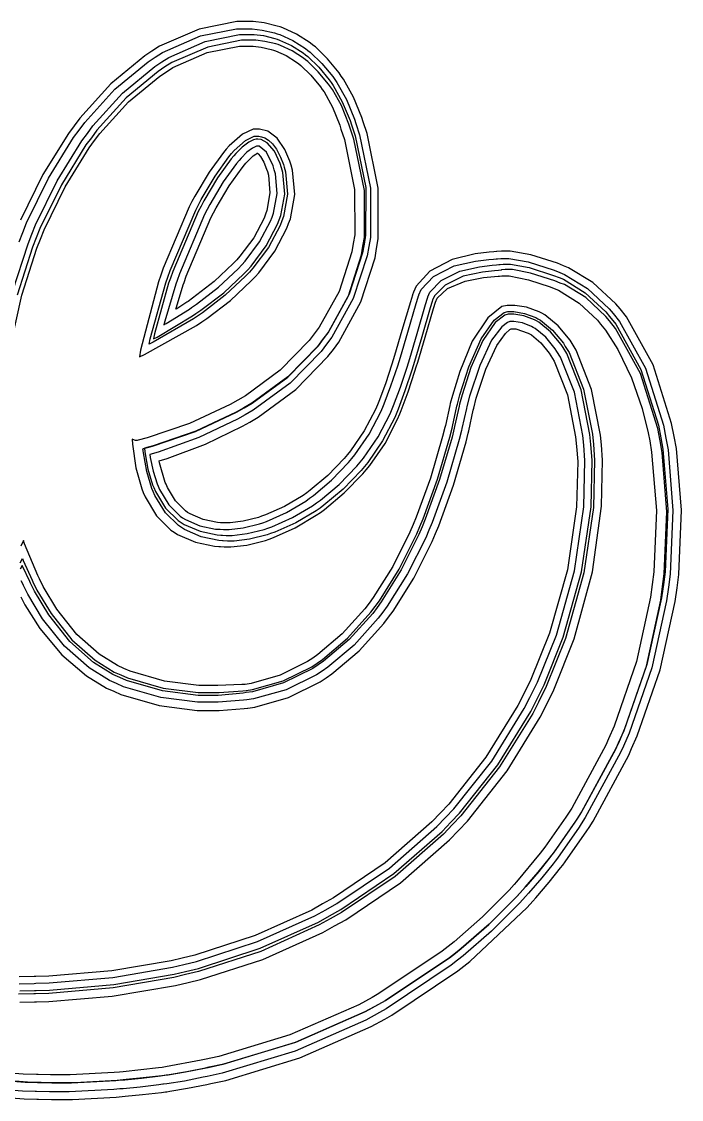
# Model space of a CAD drawing. Extents: x 44 to 312, y 46 to 304.
# Drawn here: x 247.5 to 312, y 58 to 163.5 of the extents above; entities that cross this region are included whole.
import ezdxf

# ---------------------------------------------------------------- set-up
doc = ezdxf.new("R2010")
doc.units = 0
doc.header["$MEASUREMENT"] = 0

msp = doc.modelspace()

# ---------------------------------------------------------------- linework, layer by layer
at = {"color": 7}
for points in [[(241.423, 58.5929), (247.711, 58.094), (248.955, 58.0679), (249.104, 58.0595), (250.394, 58.0319), (250.825, 58.0319), (252.439, 58.0319), (256.698, 58.2704), (257.281, 58.3145), (257.598, 58.342), (259.282, 58.5047), (261.142, 58.7209), (261.549, 58.7735), (261.575, 58.7735), (261.634, 58.7735), (261.655, 58.7735), (261.972, 58.8271), (263.701, 59.1263), (265.57, 59.4953), (265.958, 59.5835), (267.432, 59.8921), (274.664, 62.0931), (281.648, 65.1591), (282.998, 65.8992), (283.668, 66.2795), (290.116, 70.5997), (290.725, 71.0847), (291.288, 71.5257), (296.897, 76.8092), (297.462, 77.4347), (297.753, 77.7614), (299.058, 79.2787), (300.186, 80.6898), (300.39, 80.9625), (300.619, 81.2631), (302.762, 84.322), (302.966, 84.6307), (303.371, 85.266), (306.846, 91.7056), (307.129, 92.3576), (307.684, 93.6103), (309.92, 100.066), (311.397, 106.733), (311.573, 108.09), (311.74, 109.379), (312, 115.668), (311.501, 121.71), (311.29, 122.873), (311.044, 124.17), (309.228, 129.898), (306.634, 134.585), (305.999, 135.36), (305.584, 135.864), (303.349, 137.94), (300.954, 139.401), (300.46, 139.594), (299.878, 139.832), (297.264, 140.658), (295.242, 141.005), (294.569, 141.005), (294.401, 141.005), (293.952, 140.98), (293.9, 140.971), (293.652, 140.935), (293.195, 140.902), (291.831, 140.746), (289.573, 140.208), (287.386, 139.055), (286.039, 137.593), (285.786, 137.018), (285.776, 136.992), (285.688, 136.729), (285.68, 136.701), (285.494, 136.067), (284.664, 133.241), (283.942, 130.82), (283.81, 130.387), (283.686, 129.973), (283.046, 128.036), (282.39, 126.296), (282.258, 125.978), (282.072, 125.537), (280.966, 123.424), (279.629, 121.471), (279.33, 121.109), (279.021, 120.74), (277.402, 119.068), (275.696, 117.625), (275.343, 117.369), (274.99, 117.122), (273.177, 116.052), (271.312, 115.208), (270.933, 115.076), (270.625, 114.971), (269.133, 114.601), (267.865, 114.44), (267.442, 114.44), (267.309, 114.44), (267.012, 114.44), (266.912, 114.44), (266.62, 114.458), (265.227, 114.755), (263.938, 115.316), (263.701, 115.465), (263.481, 115.606), (262.511, 116.576), (261.717, 117.899), (261.585, 118.217), (261.513, 118.384), (260.959, 120.299), (260.915, 120.51), (261.691, 120.74), (265.46, 122.145), (269.072, 123.887), (269.769, 124.284), (270.589, 124.761), (274.297, 127.489), (277.424, 130.696), (277.953, 131.41), (278.5, 132.125), (280.653, 136.046), (282.028, 140.371), (282.186, 141.288), (282.345, 142.214), (282.341, 147.176), (281.26, 152.542), (280.881, 153.671), (280.739, 154.103), (279.925, 156.096), (278.951, 157.842), (278.73, 158.151), (278.518, 158.459), (277.388, 159.84), (276.189, 160.991), (275.942, 161.183), (275.686, 161.388), (274.363, 162.238), (273.006, 162.859), (272.733, 162.947), (272.469, 163.036), (271.18, 163.344), (270.095, 163.477), (269.735, 163.477), (268.507, 163.477), (264.826, 162.746), (260.949, 161.061), (260.21, 160.584), (259.504, 160.127), (256.173, 157.384), (253.144, 154.041), (252.589, 153.282), (252.042, 152.542), (249.532, 148.503), (247.359, 144.04)], [(247.209, 141.913), (247.58, 142.839), (247.949, 143.775), (250.08, 148.154), (252.543, 152.127), (253.082, 152.859), (253.629, 153.6), (256.592, 156.872), (259.837, 159.544), (260.526, 159.985), (261.24, 160.444), (264.962, 162.067), (268.487, 162.771), (269.663, 162.771), (269.994, 162.771), (270.99, 162.644), (272.194, 162.358), (272.451, 162.278), (272.705, 162.199), (273.976, 161.626), (275.211, 160.841), (275.449, 160.654), (275.686, 160.47), (276.824, 159.385), (277.891, 158.09), (278.095, 157.798), (278.298, 157.507), (279.224, 155.845), (280.009, 153.917), (280.142, 153.494), (280.511, 152.392), (281.569, 147.176), (281.569, 142.364), (281.41, 141.464), (281.251, 140.574), (279.902, 136.393), (277.813, 132.6), (277.283, 131.903), (276.762, 131.215), (273.72, 128.104), (270.112, 125.448), (269.31, 124.99), (268.587, 124.576), (264.798, 122.772), (260.817, 121.339), (259.997, 121.109), (260.041, 120.828), (260.322, 119.495), (260.711, 118.27), (260.809, 118.04), (260.958, 117.687), (261.849, 116.21), (262.952, 115.103), (263.208, 114.935), (263.473, 114.768), (264.892, 114.146), (266.417, 113.824), (266.736, 113.807), (266.876, 113.807), (267.193, 113.771), (267.299, 113.771), (267.753, 113.771), (269.116, 113.935), (270.713, 114.326), (271.04, 114.44), (271.427, 114.583), (273.359, 115.456), (275.255, 116.575), (275.626, 116.84), (275.995, 117.104), (277.781, 118.609), (279.444, 120.341), (279.753, 120.72), (280.061, 121.101), (281.441, 123.125), (282.593, 125.308), (282.787, 125.765), (282.92, 126.083), (283.581, 127.843), (284.243, 129.796), (284.375, 130.211), (284.507, 130.643), (285.229, 133.077), (286.057, 135.9), (286.243, 136.525), (286.252, 136.543), (286.305, 136.719), (286.315, 136.737), (286.547, 137.249), (287.763, 138.544), (289.753, 139.569), (291.851, 140.051), (293.175, 140.197), (293.617, 140.229), (293.864, 140.265), (294.013, 140.265), (294.35, 140.299), (294.463, 140.299), (295.103, 140.299), (297.021, 139.956), (299.543, 139.154), (300.108, 138.924), (300.565, 138.739), (302.824, 137.35), (304.94, 135.378), (305.329, 134.902), (305.947, 134.144), (308.472, 129.571), (310.242, 123.993), (310.48, 122.731), (310.691, 121.584), (311.172, 115.632), (310.894, 109.433), (310.727, 108.162), (310.551, 106.821), (309.09, 100.239), (306.873, 93.8484), (306.317, 92.6042), (306.035, 91.9702), (302.595, 85.6107), (302.19, 84.9835), (301.986, 84.6748), (299.869, 81.6419), (299.649, 81.3513), (299.446, 81.0867), (298.334, 79.7017), (297.047, 78.2119), (296.756, 77.8937), (296.192, 77.2763), (293.423, 74.494), (290.653, 72.0824), (290.09, 71.6499), (289.48, 71.1743), (283.13, 66.905), (282.469, 66.5346), (281.128, 65.8026), (274.209, 62.7641), (267.061, 60.5896), (265.606, 60.289), (265.227, 60.2008), (263.379, 59.8357), (261.655, 59.5574), (261.338, 59.5133), (261.268, 59.5133), (260.871, 59.461), (259.049, 59.2448), (257.386, 59.0822), (257.069, 59.0543), (256.486, 59.0102), (252.108, 58.7735), (250.649, 58.7735), (250.18, 58.7735), (248.927, 58.7996), (248.779, 58.8077), (247.552, 58.8352), (241.33, 59.3164)], [(246.582, 137.042), (248.091, 141.746), (248.462, 142.663), (248.831, 143.581), (250.926, 147.894), (253.355, 151.819), (253.894, 152.54), (254.431, 153.264), (257.33, 156.471), (260.49, 159.095), (261.162, 159.526), (261.849, 159.967), (265.416, 161.528), (268.786, 162.208), (269.911, 162.208), (270.214, 162.208), (271.126, 162.097), (272.22, 161.829), (272.451, 161.749), (272.688, 161.67), (273.856, 161.137), (275.007, 160.408), (275.237, 160.231), (275.457, 160.055), (276.528, 159.02), (277.548, 157.789), (277.742, 157.515), (277.935, 157.234), (278.821, 155.637), (279.585, 153.795), (279.717, 153.388), (280.078, 152.313), (281.114, 147.233), (281.11, 142.576), (280.952, 141.71), (280.802, 140.847), (279.501, 136.795), (277.478, 133.112), (276.967, 132.432), (276.463, 131.763), (273.508, 128.734), (269.989, 126.146), (269.205, 125.695), (268.446, 125.264), (264.495, 123.402), (260.332, 121.965), (259.468, 121.744), (259.503, 121.383), (259.807, 119.689), (260.27, 118.172), (260.386, 117.898), (260.544, 117.511), (261.539, 115.883), (262.783, 114.662), (263.066, 114.476), (263.357, 114.292), (264.913, 113.608), (266.594, 113.26), (266.947, 113.242), (267.105, 113.242), (267.462, 113.206), (267.582, 113.206), (268.066, 113.206), (269.518, 113.388), (271.188, 113.797), (271.533, 113.911), (271.938, 114.053), (273.953, 114.961), (275.915, 116.116), (276.295, 116.381), (276.683, 116.655), (278.522, 118.203), (280.238, 119.98), (280.565, 120.367), (280.89, 120.756), (282.333, 122.847), (283.509, 125.113), (283.704, 125.589), (283.836, 125.916), (284.51, 127.701), (285.167, 129.682), (285.291, 130.105), (285.423, 130.529), (286.145, 132.945), (286.975, 135.785), (287.161, 136.419), (287.161, 136.419), (287.197, 136.526), (287.197, 136.561), (287.401, 137.011), (288.496, 138.143), (290.322, 139.052), (292.261, 139.493), (293.489, 139.633), (293.9, 139.664), (294.146, 139.7), (294.279, 139.7), (294.577, 139.736), (294.676, 139.736), (295.279, 139.736), (297.091, 139.414), (299.499, 138.65), (300.038, 138.429), (300.469, 138.263), (302.599, 136.949), (304.606, 135.071), (304.976, 134.621), (305.576, 133.889), (308.023, 129.435), (309.747, 123.993), (309.985, 122.767), (310.188, 121.638), (310.665, 115.773), (310.399, 109.662), (310.232, 108.409), (310.056, 107.086), (308.618, 100.578), (306.44, 94.2813), (305.894, 93.0631), (305.62, 92.4373), (302.234, 86.166), (301.837, 85.5486), (301.643, 85.2399), (299.552, 82.2427), (299.332, 81.9506), (299.128, 81.686), (298.035, 80.319), (296.765, 78.8472), (296.474, 78.529), (295.918, 77.9212), (293.181, 75.1777), (290.459, 72.7879), (289.913, 72.3554), (289.312, 71.888), (283.015, 67.6811), (282.363, 67.3104), (281.04, 66.5882), (274.209, 63.5896), (267.149, 61.437), (265.712, 61.1367), (265.332, 61.0581), (263.489, 60.6958), (261.787, 60.4051), (261.479, 60.361), (261.479, 60.361), (261.452, 60.361), (261.444, 60.361), (261.038, 60.3084), (259.198, 60.0922), (257.554, 59.9295), (257.245, 59.902), (256.672, 59.8579), (252.339, 59.6194), (250.895, 59.6194), (250.427, 59.6194), (249.175, 59.647), (249.025, 59.6554), (247.808, 59.6815), (241.635, 60.1624)], [(247.235, 69.3568), (248.672, 69.3829), (248.849, 69.391), (250.146, 69.427), (256.372, 69.9657), (262.21, 70.9605), (263.313, 71.2251), (264.556, 71.5257), (270.541, 73.4716), (276.155, 75.9975), (277.213, 76.5888), (278.306, 77.1881), (283.439, 80.6676), (288.078, 84.7288), (288.925, 85.6188), (289.745, 86.4747), (293.449, 91.1366), (296.624, 96.2738), (297.179, 97.3667), (297.924, 98.8427), (299.771, 103.462), (301.541, 109.75), (302.443, 116.01), (302.558, 120.531), (302.437, 122.025), (302.357, 122.979), (301.527, 127.22), (300.168, 130.652), (299.825, 131.197), (299.657, 131.462), (298.727, 132.606), (297.708, 133.448), (297.498, 133.562), (297.33, 133.66), (296.444, 133.99), (295.593, 134.126), (295.311, 134.126), (295.283, 134.126), (295.224, 134.126), (295.205, 134.126), (294.992, 134.047), (294.433, 133.61), (293.435, 132.297), (292.272, 129.826), (291.274, 126.846), (291.006, 125.835), (290.962, 125.625), (290.521, 123.658), (290.477, 123.472), (290.264, 122.6), (289.048, 118.407), (287.619, 114.476), (287.302, 113.735), (286.983, 112.977), (285.215, 109.449), (283.218, 106.276), (282.787, 105.693), (282.346, 105.102), (279.981, 102.474), (277.406, 100.305), (276.86, 99.9423), (276.304, 99.5634), (273.331, 98.0955), (270.148, 97.2083), (269.486, 97.1201), (269.168, 97.0855), (266.682, 96.9077), (265.854, 96.9077), (264.656, 96.9077), (261.064, 97.3585), (257.43, 98.4084), (256.752, 98.7076), (256.049, 99.0191), (254.074, 100.247), (251.657, 102.368), (249.513, 105.058), (248.059, 107.465), (247.65, 108.303), (247.632, 108.347), (247.42, 108.752)], [(247.27, 68.6513), (248.708, 68.6774), (248.885, 68.6855), (250.19, 68.7215), (256.464, 69.2644), (262.369, 70.2829), (263.489, 70.5556), (264.75, 70.8561), (270.805, 72.8225), (276.49, 75.3883), (277.566, 75.9876), (278.676, 76.5969), (283.88, 80.1261), (288.589, 84.2518), (289.454, 85.1598), (290.282, 86.0337), (294.043, 90.7796), (297.258, 95.9817), (297.815, 97.0841), (298.566, 98.5806), (300.437, 103.265), (302.237, 109.644), (303.157, 115.997), (303.27, 120.583), (303.142, 122.097), (303.054, 123.077), (302.193, 127.451), (300.787, 131.013), (300.426, 131.586), (300.24, 131.878), (299.198, 133.13), (298.052, 134.064), (297.815, 134.196), (297.62, 134.302), (296.584, 134.691), (295.602, 134.867), (295.275, 134.867), (295.221, 134.867), (295.101, 134.867), (295.063, 134.867), (294.714, 134.768), (293.792, 134.035), (292.576, 132.284), (291.411, 129.62), (290.543, 126.95), (290.3, 126.048), (290.256, 125.837), (289.815, 123.871), (289.771, 123.685), (289.559, 122.82), (288.346, 118.671), (286.941, 114.786), (286.632, 114.053), (286.323, 113.313), (284.585, 109.85), (282.636, 106.723), (282.222, 106.15), (281.798, 105.577), (279.505, 103.029), (277.001, 100.904), (276.472, 100.542), (275.933, 100.181), (273.088, 98.7735), (270.05, 97.9138), (269.416, 97.8256), (269.116, 97.7731), (266.694, 97.5431), (265.888, 97.5431), (265.888, 97.5431), (264.725, 97.5431), (261.24, 97.9897), (257.721, 99.0163), (257.069, 99.3069), (256.394, 99.6047), (254.496, 100.787), (252.178, 102.83), (250.118, 105.424), (248.716, 107.743), (248.32, 108.549), (248.249, 108.692), (247.57, 110.129), (247.51, 110.279), (247.305, 109.9)], [(247.367, 107.208), (247.784, 106.407), (249.246, 104.108), (251.389, 101.53), (253.796, 99.4805), (255.771, 98.2761), (256.469, 97.966), (257.165, 97.6574), (260.922, 96.5687), (264.62, 96.096), (265.854, 96.096), (266.78, 96.096), (269.24, 96.2738), (269.558, 96.3083), (269.592, 96.3083), (270.28, 96.4061), (273.579, 97.3406), (276.665, 98.8741), (277.247, 99.271), (277.811, 99.6516), (280.471, 101.904), (282.9, 104.599), (283.351, 105.198), (283.792, 105.789), (285.815, 109.026), (287.61, 112.616), (287.937, 113.382), (288.254, 114.142), (289.701, 118.132), (290.935, 122.353), (291.148, 123.226), (291.2, 123.43), (291.641, 125.448), (291.677, 125.659), (291.677, 125.659), (291.932, 126.623), (292.874, 129.467), (293.934, 131.776), (294.782, 132.967), (295.213, 133.35), (295.345, 133.42), (295.795, 133.42), (297.003, 133.007), (297.145, 132.927), (297.33, 132.822), (298.238, 132.063), (299.075, 131.022), (299.226, 130.774), (299.551, 130.255), (300.848, 126.957), (301.651, 122.847), (301.731, 121.921), (301.853, 120.454), (301.739, 116.01), (300.844, 109.852), (299.096, 103.659), (297.276, 99.1044), (296.546, 97.6492), (295.999, 96.5743), (292.87, 91.5074), (289.234, 86.9156), (288.432, 86.0778), (287.594, 85.1958), (283.02, 81.1925), (277.971, 77.7529), (276.895, 77.1521), (275.845, 76.5623), (270.31, 74.0572), (264.407, 72.1526), (263.172, 71.8605), (262.078, 71.5959), (256.287, 70.6176), (250.128, 70.098), (248.849, 70.0624), (248.672, 70.0539), (247.217, 70.0264)]]:
    msp.add_lwpolyline(points, dxfattribs=at)
at = {"color": 250}
for points in [[(241.878, 60.2326), (248.029, 59.7531), (249.238, 59.7256), (249.386, 59.7172), (250.65, 59.6896), (251.072, 59.6896), (252.65, 59.6896), (256.814, 59.9281), (257.387, 59.9722), (257.696, 59.9997), (259.34, 60.1624), (261.178, 60.3786), (261.585, 60.4312), (261.902, 60.4848), (263.608, 60.7797), (265.438, 61.1283), (265.818, 61.2069), (267.255, 61.5075), (274.293, 63.6418), (281.084, 66.6228), (282.399, 67.3446), (283.051, 67.7153), (289.312, 71.8965), (289.913, 72.3554), (290.459, 72.7879), (293.176, 75.1597), (295.892, 77.8852), (296.44, 78.4931), (296.721, 78.8113), (297.987, 80.2802), (299.093, 81.6254), (299.296, 81.8804), (299.516, 82.1711), (301.597, 85.1436), (301.801, 85.4424), (302.198, 86.0598), (305.584, 92.2955), (305.858, 92.921), (306.404, 94.1395), (308.579, 100.415), (309.994, 106.884), (310.162, 108.197), (310.32, 109.441), (310.581, 115.509), (310.118, 121.329), (309.915, 122.45), (309.685, 123.667), (307.987, 129.051), (305.566, 133.464), (304.976, 134.196), (304.614, 134.637), (302.652, 136.473), (300.567, 137.742), (300.144, 137.9), (299.615, 138.113), (297.237, 138.872), (295.474, 139.207), (294.886, 139.207), (294.754, 139.207), (294.401, 139.18), (294.357, 139.171), (294.11, 139.135), (293.715, 139.103), (292.531, 138.971), (290.657, 138.559), (288.896, 137.703), (287.846, 136.635), (287.654, 136.208), (287.654, 136.182), (287.62, 136.122), (287.62, 136.102), (287.434, 135.468), (286.592, 132.628), (285.873, 130.211), (285.75, 129.786), (285.618, 129.363), (284.956, 127.367), (284.295, 125.563), (284.163, 125.236), (283.959, 124.751), (282.76, 122.458), (281.313, 120.341), (280.988, 119.944), (280.661, 119.548), (278.911, 117.745), (277.035, 116.17), (276.648, 115.888), (276.26, 115.615), (274.271, 114.437), (272.229, 113.524), (271.815, 113.382), (271.463, 113.26), (269.747, 112.828), (268.254, 112.642), (267.758, 112.642), (267.599, 112.642), (267.176, 112.668), (267.123, 112.677), (266.761, 112.704), (265.019, 113.079), (263.401, 113.789), (263.102, 113.983), (262.81, 114.169), (261.523, 115.43), (260.481, 117.114), (260.314, 117.511), (260.19, 117.811), (259.701, 119.447), (259.372, 121.275), (259.328, 121.672), (259.344, 121.672), (259.388, 121.7), (259.398, 121.708), (260.262, 121.929), (264.463, 123.372), (268.472, 125.254), (269.24, 125.695), (270.015, 126.136), (273.495, 128.698), (276.427, 131.7), (276.931, 132.362), (277.432, 133.023), (279.417, 136.639), (280.697, 140.644), (280.847, 141.5), (280.996, 142.355), (280.983, 146.964), (279.965, 151.977), (279.612, 153.035), (279.48, 153.432), (278.734, 155.25), (277.865, 156.819), (277.672, 157.092), (277.478, 157.366), (276.48, 158.574), (275.448, 159.571), (275.237, 159.738), (275.016, 159.906), (273.909, 160.624), (272.785, 161.149), (272.557, 161.219), (272.326, 161.291), (271.254, 161.538), (270.378, 161.642), (270.087, 161.642), (268.981, 161.642), (265.664, 160.987), (262.148, 159.465), (261.479, 159.033), (260.817, 158.601), (257.682, 156.012), (254.812, 152.841), (254.283, 152.117), (253.753, 151.404), (251.345, 147.519), (249.254, 143.228), (248.885, 142.31), (248.522, 141.402), (247.037, 136.724)], [(246.45, 131.983), (247.478, 136.707), (248.945, 141.305), (249.308, 142.205), (249.669, 143.105), (251.715, 147.325), (254.079, 151.139), (254.599, 151.835), (255.119, 152.54), (257.911, 155.629), (260.967, 158.151), (261.621, 158.574), (262.264, 158.988), (265.61, 160.449), (268.781, 161.079), (269.839, 161.079), (270.104, 161.079), (270.902, 160.978), (271.885, 160.752), (272.098, 160.69), (272.308, 160.62), (273.345, 160.153), (274.363, 159.509), (274.567, 159.349), (274.77, 159.191), (275.752, 158.243), (276.684, 157.102), (276.86, 156.846), (277.037, 156.591), (277.857, 155.104), (278.57, 153.354), (278.694, 152.965), (279.038, 151.924), (280.034, 147.042), (280.043, 142.602), (279.893, 141.781), (279.743, 140.953), (278.504, 137.077), (276.578, 133.572), (276.085, 132.927), (275.6, 132.284), (272.754, 129.377), (269.362, 126.876), (268.604, 126.435), (267.845, 126.004), (263.896, 124.161), (259.733, 122.741), (258.869, 122.52), (258.859, 122.512), (258.76, 122.484), (258.727, 122.484), (258.612, 122.484), (258.322, 122.6), (258.269, 122.626), (258.295, 122.123), (258.616, 119.818), (259.202, 117.776), (259.362, 117.405), (259.538, 116.973), (260.653, 115.134), (262.07, 113.736), (262.396, 113.524), (262.722, 113.313), (264.459, 112.542), (266.339, 112.141), (266.736, 112.113), (266.902, 112.113), (267.279, 112.077), (267.406, 112.077), (267.928, 112.077), (269.499, 112.267), (271.304, 112.721), (271.675, 112.853), (272.106, 113.003), (274.219, 113.961), (276.277, 115.183), (276.684, 115.465), (277.089, 115.747), (279.015, 117.361), (280.819, 119.222), (281.164, 119.628), (281.507, 120.034), (283.015, 122.216), (284.241, 124.593), (284.445, 125.096), (284.585, 125.43), (285.268, 127.26), (285.935, 129.285), (286.067, 129.716), (286.199, 130.149), (286.935, 132.598), (287.76, 135.414), (287.937, 136.032), (288.112, 136.419), (289.124, 137.361), (290.847, 138.096), (292.65, 138.432), (293.719, 138.537), (294.076, 138.571), (294.191, 138.571), (294.447, 138.606), (294.533, 138.606), (295.156, 138.606), (297.025, 138.227), (299.147, 137.531), (299.544, 137.371), (299.975, 137.204), (301.99, 135.944), (303.776, 134.259), (304.094, 133.879), (304.564, 133.296), (305.787, 131.395), (307.128, 128.627), (308.153, 125.63), (308.743, 123.252), (308.893, 122.45), (309.086, 121.365), (309.545, 115.655), (309.298, 109.644), (309.14, 108.409), (308.98, 107.174), (307.613, 100.886), (305.434, 94.5624), (304.87, 93.3097), (304.596, 92.6842), (301.271, 86.5367), (300.883, 85.9374), (300.689, 85.6382), (298.635, 82.7003), (298.414, 82.4096), (298.194, 82.1186), (295.865, 79.3323), (295.628, 79.0582), (295.133, 78.5206), (292.544, 75.9051), (289.761, 73.448), (289.172, 72.989), (288.589, 72.5318), (282.407, 68.3867), (281.763, 68.0159), (280.457, 67.3019), (273.706, 64.3474), (266.761, 62.2392), (265.359, 61.9485), (265.006, 61.8698), (261.539, 61.2249), (261.196, 61.171), (260.852, 61.1269), (257.377, 60.7399), (257.035, 60.7138), (256.505, 60.6697), (252.192, 60.4312), (250.755, 60.4312), (250.296, 60.4312), (249.069, 60.4573), (248.921, 60.4654), (247.598, 60.4933), (241.206, 61.0087)], [(247.314, 110.526), (247.544, 110.949), (247.622, 110.756), (248.48, 108.841), (248.568, 108.656), (248.958, 107.858), (250.339, 105.562), (252.368, 103.007), (254.649, 101.002), (256.512, 99.8456), (257.175, 99.5535), (257.818, 99.2724), (261.294, 98.2666), (264.739, 97.8256), (265.888, 97.8256), (266.77, 97.8256), (269.107, 98.002), (269.416, 98.0362), (270.042, 98.1244), (273.036, 98.9679), (275.836, 100.357), (276.365, 100.718), (276.885, 101.071), (279.35, 103.171), (281.621, 105.693), (282.046, 106.256), (282.459, 106.821), (284.391, 109.908), (286.111, 113.348), (286.42, 114.088), (286.728, 114.821), (288.134, 118.702), (289.348, 122.829), (289.56, 123.685), (289.604, 123.871), (290.045, 125.837), (290.09, 126.048), (290.327, 126.974), (291.197, 129.712), (292.399, 132.446), (293.68, 134.249), (294.659, 135.008), (295.028, 135.114), (295.028, 135.114), (295.089, 135.114), (295.228, 135.114), (295.275, 135.114), (295.617, 135.114), (296.642, 134.933), (297.744, 134.524), (297.957, 134.408), (298.203, 134.268), (299.388, 133.302), (300.451, 132.001), (300.637, 131.692), (301.006, 131.111), (302.435, 127.529), (303.301, 123.103), (303.389, 122.097), (303.51, 120.57), (303.389, 115.95), (302.467, 109.557), (300.664, 103.136), (298.783, 98.4169), (298.027, 96.9077), (297.462, 95.7972), (294.219, 90.5549), (290.432, 85.7871), (289.595, 84.9133), (288.731, 83.9971), (283.998, 79.8477), (278.755, 76.3157), (277.636, 75.7068), (276.56, 75.099), (270.853, 72.5096), (264.758, 70.539), (263.489, 70.2388), (262.36, 69.9657), (256.416, 68.9462), (250.119, 68.4043), (248.815, 68.3687), (248.638, 68.3602), (247.155, 68.3327)], [(247.279, 67.5569), (248.734, 67.5845), (248.921, 67.5929), (250.137, 67.6286), (256.301, 68.1302), (262.503, 69.1624), (263.737, 69.4612), (264.972, 69.7537), (271.056, 71.7158), (276.929, 74.3659), (278.059, 75.0013), (279.188, 75.6186), (284.51, 79.2261), (289.322, 83.4334), (290.196, 84.3499), (291.068, 85.2674), (294.953, 90.1845), (298.185, 95.4359), (298.733, 96.5207), (299.529, 98.1082), (301.501, 103.081), (303.313, 109.662), (304.194, 116.057), (304.287, 120.57), (304.165, 122.061), (304.076, 123.015), (303.211, 127.481), (301.713, 131.331), (301.308, 131.975), (301.104, 132.293), (299.944, 133.695), (298.625, 134.779), (298.344, 134.938), (298.096, 135.079), (296.831, 135.538), (295.716, 135.713), (295.345, 135.713), (295.247, 135.713), (295.03, 135.713), (294.958, 135.713), (294.441, 135.591), (293.064, 134.507), (291.535, 132.199), (290.324, 129.25), (289.594, 126.908), (289.384, 126.118), (289.348, 125.925), (288.907, 123.949), (288.855, 123.755), (288.642, 122.9), (287.447, 118.825), (286.059, 114.997), (285.75, 114.264), (285.441, 113.532), (283.756, 110.155), (281.86, 107.13), (281.446, 106.575), (281.032, 106.019), (278.827, 103.576), (276.444, 101.556), (275.942, 101.211), (275.43, 100.868), (272.758, 99.5412), (269.91, 98.7256), (269.31, 98.6374), (269.01, 98.6289), (266.668, 98.5312), (265.888, 98.5312), (265.888, 98.5312), (264.778, 98.5312), (261.447, 98.9499), (258.083, 99.9162), (257.458, 100.189), (256.822, 100.474), (255.035, 101.592), (252.852, 103.524), (250.908, 105.984), (249.578, 108.202), (249.202, 108.972), (249.052, 109.273), (247.755, 112.396), (247.65, 112.713), (247.385, 112.149)]]:
    msp.add_lwpolyline(points, dxfattribs=at)
for points in [[(258.975, 130.668), (259.486, 130.907), (264.574, 133.756), (265.077, 134.092), (265.58, 134.426), (267.885, 136.204), (269.927, 138.104), (270.298, 138.501), (270.667, 138.908), (272.229, 141.019), (273.403, 143.254), (273.579, 143.721), (273.756, 144.19), (274.179, 146.553), (273.967, 148.952), (273.826, 149.437), (273.701, 149.831), (273.203, 150.971), (272.441, 152.075), (271.533, 152.742), (270.739, 152.965), (270.474, 152.965), (270.119, 152.965), (269.054, 152.467), (267.749, 151.316), (267.476, 150.989), (267.193, 150.664), (265.8, 148.736), (264.406, 146.403), (264.124, 145.874), (263.842, 145.344), (261.32, 139.349), (261.092, 138.678), (260.861, 138.016), (259.097, 131.34), (258.975, 130.668)], [(259.927, 131.903), (260.041, 132.45), (261.575, 137.92), (261.761, 138.465), (261.99, 139.127), (264.486, 145.037), (264.76, 145.557), (265.032, 146.068), (266.396, 148.353), (267.74, 150.249), (268.005, 150.566), (268.242, 150.848), (269.344, 151.836), (270.192, 152.26), (270.474, 152.26), (270.523, 152.26), (270.672, 152.254), (270.938, 152.213), (271.257, 152.099), (271.617, 151.88), (272, 151.519), (272.394, 150.981), (272.784, 150.227), (273.076, 149.48), (273.156, 149.225), (273.279, 148.784), (273.469, 146.585), (273.076, 144.402), (272.91, 143.969), (272.741, 143.52), (271.599, 141.371), (270.087, 139.347), (269.735, 138.958), (269.372, 138.571), (267.378, 136.715), (265.139, 134.982), (264.654, 134.655), (264.265, 134.4), (260.324, 132.107), (259.927, 131.903)]]:
    msp.add_lwpolyline(points, close=True, dxfattribs=at)
at = {"color": 7}
for points in [[(260.35, 132.432), (260.703, 132.618), (264.168, 134.673), (264.513, 134.902), (264.998, 135.228), (267.233, 136.945), (269.205, 138.783), (269.558, 139.171), (269.901, 139.551), (271.374, 141.544), (272.493, 143.643), (272.661, 144.074), (272.82, 144.498), (273.19, 146.601), (272.996, 148.723), (272.874, 149.155), (272.741, 149.576), (272.18, 150.786), (271.489, 151.624), (270.889, 151.933), (270.578, 151.977), (270.474, 151.977), (270.395, 151.977), (270.156, 151.922), (269.677, 151.694), (269.03, 151.204), (268.406, 150.578), (268.217, 150.354), (267.953, 150.045), (266.612, 148.189), (265.271, 145.927), (265.006, 145.415), (264.732, 144.903), (262.237, 139.021), (262.008, 138.359), (261.84, 137.874), (260.455, 132.927), (260.35, 132.432)], [(270.474, 151.271), (270.444, 151.271), (270.353, 151.251), (270.033, 151.1), (269.501, 150.691), (268.923, 150.104), (268.746, 149.895), (268.49, 149.596), (267.188, 147.788), (265.87, 145.592), (265.606, 145.098), (265.341, 144.596), (262.9, 138.801), (262.679, 138.148), (262.555, 137.787), (261.469, 134.171), (261.372, 133.809), (261.601, 133.941), (263.87, 135.352), (264.09, 135.503), (264.557, 135.821), (266.726, 137.491), (268.648, 139.285), (268.993, 139.664), (269.328, 140.027), (270.739, 141.932), (271.797, 143.943), (271.956, 144.356), (272.106, 144.737), (272.459, 146.641), (272.282, 148.582), (272.168, 148.978), (272.052, 149.359), (271.4, 150.694), (270.706, 151.271), (270.474, 151.271)], [(262.537, 135.326), (262.598, 135.547), (263.277, 137.716), (263.349, 137.936), (263.569, 138.571), (265.976, 144.286), (266.241, 144.779), (266.496, 145.264), (267.771, 147.417), (269.028, 149.181), (269.276, 149.472), (269.389, 149.608), (269.751, 149.997), (270.118, 150.327), (270.371, 150.513), (270.483, 150.584), (270.51, 150.6), (270.535, 150.6), (270.609, 150.533), (270.831, 150.271), (271.14, 149.724), (271.421, 149.038), (271.498, 148.802), (271.595, 148.449), (271.753, 146.707), (271.454, 144.984), (271.322, 144.639), (271.172, 144.242), (270.16, 142.333), (268.817, 140.512), (268.5, 140.159), (268.163, 139.798), (266.289, 138.052), (264.186, 136.411), (263.737, 136.102), (263.631, 136.032), (262.634, 135.388), (262.537, 135.326)]]:
    msp.add_lwpolyline(points, close=True, dxfattribs=at)

doc.saveas('drawing.dxf')
